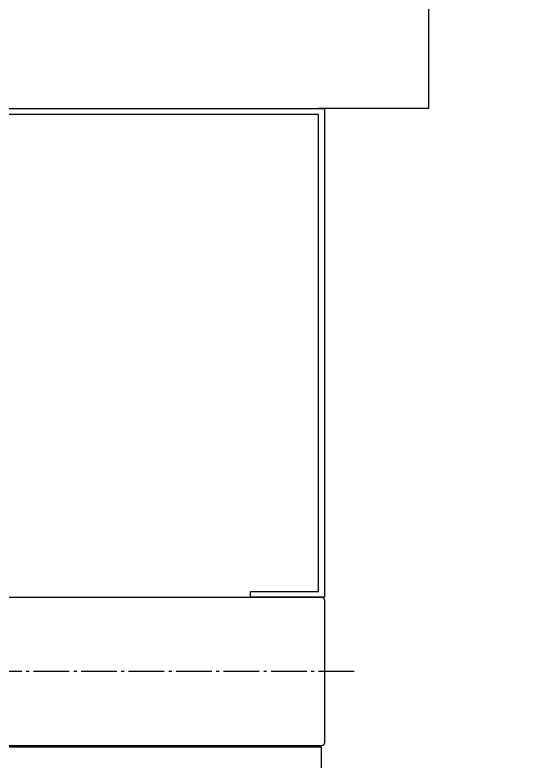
# Model space of a CAD drawing. Header units: millimetres. Extents: x 5429406 to 5440208, y -620941 to -619789.
# Drawn here: x 5437034.14 to 5437051.32, y -620821.38 to -620796.01 of the extents above; entities that cross this region are included whole.
import ezdxf

# ---------------------------------------------------------------- set-up
doc = ezdxf.new("R2010")
doc.units = ezdxf.units.MM
doc.header["$LTSCALE"] = 0.05
doc.linetypes.add('ACAD_ISO04W100', pattern=[30, 24, -3, 0, -3])
doc.layers.add('A-ALÇIPAN', color=30, linetype='Continuous', lineweight=30)
doc.layers.add('aksoy_aks', color=1, linetype='ACAD_ISO04W100')
doc.layers.add('N_Kes-Profil', color=52, linetype='Continuous')

msp = doc.modelspace()

# ---------------------------------------------------------------- linework, layer by layer
at = {"transparency": 33554541, "elevation": -245.25}
msp.add_lwpolyline([(5437028.292, -620801.658), (5437028.092, -620801.658), (5437028.092, -620799.158), (5437044.568, -620799.158), (5437044.568, -620815.634), (5437042.068, -620815.634), (5437042.068, -620815.434), (5437044.368, -620815.434), (5437044.368, -620799.358), (5437028.292, -620799.358), (5437028.292, -620801.658)], dxfattribs=at)
at = {"color": 8, "transparency": 33554541, "elevation": -245.25}
msp.add_lwpolyline([(5437044.468, -620821.384), (5437044.468, -620820.684), (5437031.568, -620820.684), (5437031.568, -620819.234), (5437030.968, -620819.234), (5437030.968, -620821.384)], dxfattribs=at)
at = {"layer": 'A-ALÇIPAN', "transparency": 33554541, "elevation": -245.25}
for points in [[(5437298.068, -620670.175), (5437298.068, -620670.175), (5437298.068, -620680.175), (5437048.068, -620680.175), (5437048.068, -620799.158)], [(5437048.068, -620799.158), (5437044.368, -620799.158)]]:
    msp.add_lwpolyline(points, dxfattribs=at)
at = {"layer": 'aksoy_aks', "transparency": 33554541}
msp.add_line((5437045.568, -620818.134, -245.25), (5437025.592, -620818.134, -245.25), dxfattribs=at)
at = {"layer": 'N_Kes-Profil', "transparency": 33554541, "elevation": -245.25}
msp.add_lwpolyline([(5437031.598, -620815.634), (5437044.468, -620815.634, -0.414214), (5437044.568, -620815.734), (5437044.568, -620820.534, -0.414214), (5437044.468, -620820.634), (5437031.597, -620820.634, -0.407095)], format="xyb", dxfattribs=at)

doc.saveas('drawing.dxf')
